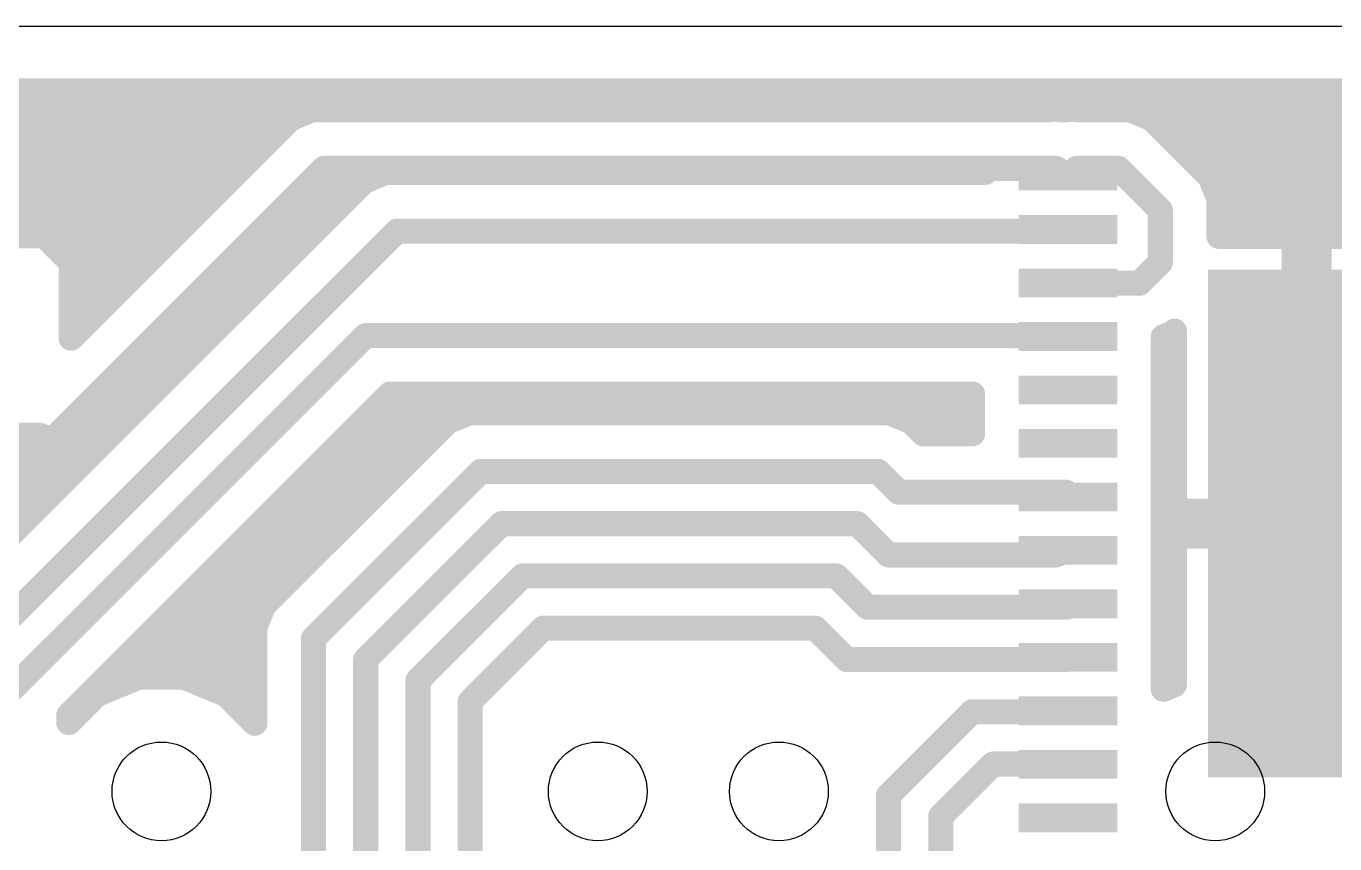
# Model space of a CAD drawing. Extents: x 0 to 68, y -7.3 to 12.7.
# Drawn here: x 8.96 to 24.85, y 2.71 to 12.65 of the extents above; entities that cross this region are included whole.
import ezdxf

# ---------------------------------------------------------------- set-up
doc = ezdxf.new("R2010")
doc.units = 0
doc.layers.add('16', color=175, linetype='CONTINUOUS')
doc.layers.add('20', color=7, linetype='CONTINUOUS')

# ---------------------------------------------------------------- blocks, each defined once
blk = doc.blocks.new('RECT')
blk.add_solid([(-0.5, -0.5), (0.5, -0.5), (-0.5, 0.5), (0.5, 0.5)])

msp = doc.modelspace()

# ---------------------------------------------------------------- linework, layer by layer
at = {"layer": '16', "const_width": 0.3048}
for points in [[(0.7874, 11.8626), (49.657, 11.8626)], [(4.318, 11.684), (22.733, 11.684)], [(12.4315, 11.6332), (12.1701, 11.5249)], [(21.3829, 11.6332), (12.4315, 11.6332)], [(21.4427, 11.6468), (21.3829, 11.6332)], [(21.523, 11.6332), (21.4427, 11.6468)], [(21.5995, 11.6332), (21.523, 11.6332)], [(21.6222, 11.6409), (21.5995, 11.6332)], [(21.7402, 11.6332), (21.6222, 11.6409)], [(22.3665, 11.6332), (21.7402, 11.6332)], [(22.6279, 11.5249), (22.3665, 11.6332)], [(22.733, 11.684), (24.003, 10.414)], [(0.7874, 11.5824), (12.3089, 11.5824)], [(12.1701, 11.5249), (9.5028, 8.8576)], [(22.4891, 11.5824), (48.9448, 11.5824)], [(22.8279, 11.3249), (22.6279, 11.5249)], [(23.3359, 10.8169), (22.8279, 11.3249)], [(0.7874, 11.2776), (11.9228, 11.2776)], [(22.8752, 11.2776), (26.5099, 11.2776)], [(0.7874, 10.9728), (11.618, 10.9728)], [(9.144, 7.493), (12.573, 10.922)], [(9.271, 7.62), (12.573, 10.922)], [(12.573, 10.922), (20.6046, 10.922)], [(12.573, 10.922), (21.463, 10.922)], [(13.3205, 10.8712), (13.0591, 10.7629)], [(20.6046, 10.8712), (13.3205, 10.8712)], [(20.6046, 10.922), (20.6046, 10.8712)], [(21.463, 10.922), (21.611, 10.829)], [(21.717, 10.922), (21.611, 10.829)], [(21.717, 10.922), (22.225, 10.922)], [(22.225, 10.922), (22.733, 10.414)], [(23.18, 10.9728), (26.4046, 10.9728)], [(23.4442, 10.5555), (23.3359, 10.8169)], [(7.5644, 10.668), (11.3132, 10.668)], [(13.0591, 10.7629), (7.7251, 5.4289)], [(12.319, 10.668), (12.9642, 10.668)], [(23.3976, 10.668), (26.3347, 10.668)], [(23.4442, 10.0954), (23.4442, 10.5555)], [(7.9146, 10.3632), (11.0084, 10.3632)], [(12.0142, 10.3632), (12.6594, 10.3632)], [(22.733, 10.414), (22.733, 9.779)], [(23.4442, 10.3632), (26.2522, 10.3632)], [(24.003, 10.414), (26.289, 10.414)], [(8.128, 4.826), (13.462, 10.16)], [(9.1755, 10.1028), (8.175, 10.1028)], [(9.5028, 9.7755), (9.1755, 10.1028)], [(9.2199, 10.0584), (10.7036, 10.0584)], [(11.7094, 10.0584), (12.3546, 10.0584)], [(13.462, 10.16), (21.59, 10.16)], [(21.59, 10.16), (21.611, 10.179)], [(24.3586, 10.0954), (23.4442, 10.0954)], [(24.3586, 6.7564), (24.3586, 10.0954)], [(24.3586, 10.0584), (24.6634, 10.0584)], [(25.7645, 10.0954), (24.6634, 10.0954)], [(24.6634, 10.0954), (24.6634, 6.7564)], [(9.5028, 8.8576), (9.5028, 9.7755)], [(9.5028, 9.7536), (10.3988, 9.7536)], [(11.4046, 9.7536), (12.0498, 9.7536)], [(22.733, 9.779), (22.479, 9.525)], [(24.3586, 9.7536), (24.6634, 9.7536)], [(9.5028, 9.4488), (10.094, 9.4488)], [(11.0998, 9.4488), (11.745, 9.4488)], [(21.717, 9.525), (21.611, 9.529)], [(22.479, 9.525), (21.717, 9.525)], [(24.3586, 9.4488), (24.6634, 9.4488)], [(9.5028, 9.144), (9.7892, 9.144)], [(10.795, 9.144), (11.4402, 9.144)], [(24.3586, 9.144), (24.6634, 9.144)], [(22.7698, 8.8757), (22.8819, 8.9221)], [(22.8819, 8.9221), (22.9046, 8.9448)], [(22.9046, 8.9448), (22.9046, 6.7564)], [(8.763, 4.572), (13.081, 8.89)], [(10.4902, 8.8392), (11.1354, 8.8392)], [(13.081, 8.89), (20.828, 8.89)], [(20.828, 8.89), (21.611, 8.879)], [(21.336, 8.89), (21.611, 8.879)], [(22.7698, 4.5907), (22.7698, 8.8757)], [(22.7698, 8.8392), (22.9046, 8.8392)], [(24.3586, 8.8392), (24.6634, 8.8392)], [(10.1854, 8.5344), (10.8306, 8.5344)], [(22.7698, 8.5344), (22.9046, 8.5344)], [(24.3586, 8.5344), (24.6634, 8.5344)], [(9.4742, 4.2774), (13.3756, 8.1788)], [(9.8806, 8.2296), (10.5258, 8.2296)], [(13.3756, 8.1788), (20.4522, 8.1788)], [(20.4522, 8.1788), (20.4522, 7.6962)], [(22.7698, 8.2296), (22.9046, 8.2296)], [(24.3586, 8.2296), (24.6634, 8.2296)], [(9.5758, 7.9248), (10.221, 7.9248)], [(14.0751, 7.8419), (12.0431, 5.8099)], [(13.1216, 7.9248), (14.2752, 7.9248)], [(13.462, 7.874), (13.462, 7.62)], [(14.3365, 7.9502), (14.0751, 7.8419)], [(19.4455, 7.9502), (14.3365, 7.9502)], [(19.7069, 7.8419), (19.4455, 7.9502)], [(19.5068, 7.9248), (20.4522, 7.9248)], [(19.8526, 7.6962), (19.7069, 7.8419)], [(22.7698, 7.9248), (22.9046, 7.9248)], [(24.3586, 7.9248), (24.6634, 7.9248)], [(7.4045, 7.6772), (9.1223, 7.6772)], [(9.1223, 7.6772), (9.271, 7.62)], [(20.4522, 7.6962), (19.8526, 7.6962)], [(5.2832, 7.62), (9.271, 7.62)], [(6.985, 7.493), (9.144, 7.493)], [(9.271, 7.62), (9.9162, 7.62)], [(12.8168, 7.62), (13.8532, 7.62)], [(22.7698, 7.62), (22.9046, 7.62)], [(24.3586, 7.62), (24.6634, 7.62)], [(5.2832, 7.3152), (9.6114, 7.3152)], [(12.446, 5.207), (14.478, 7.239)], [(12.512, 7.3152), (13.5484, 7.3152)], [(14.478, 7.239), (19.304, 7.239)], [(19.304, 7.239), (19.558, 6.985)], [(22.7698, 7.3152), (22.9046, 7.3152)], [(24.3586, 7.3152), (24.6634, 7.3152)], [(5.2832, 7.0104), (9.3066, 7.0104)], [(12.2072, 7.0104), (13.2436, 7.0104)], [(22.7698, 7.0104), (22.9046, 7.0104)], [(24.3586, 7.0104), (24.6634, 7.0104)], [(19.558, 6.985), (21.59, 6.985)], [(21.59, 6.985), (21.611, 6.929)], [(5.2832, 6.7056), (9.0018, 6.7056)], [(11.9024, 6.7056), (12.9388, 6.7056)], [(22.7698, 6.7056), (24.3586, 6.7056)], [(22.9046, 6.7564), (24.3586, 6.7564)], [(24.3586, 6.7564), (24.3586, 6.4516)], [(24.6634, 6.7564), (24.3586, 6.7564)], [(24.6634, 6.4516), (24.6634, 6.7564)], [(24.6634, 6.7564), (26.1174, 6.7564)], [(24.6634, 6.7056), (26.2522, 6.7056)], [(13.081, 4.953), (14.732, 6.604)], [(14.732, 6.604), (19.05, 6.604)], [(19.05, 6.604), (19.431, 6.223)], [(11.5976, 6.4008), (12.634, 6.4008)], [(22.7698, 6.4008), (22.9046, 6.4008)], [(24.3586, 6.4516), (22.9046, 6.4516)], [(22.9046, 6.4516), (22.9046, 4.6465)], [(26.1174, 6.4516), (24.6634, 6.4516)], [(19.431, 6.223), (21.463, 6.223)], [(21.463, 6.223), (21.611, 6.279)], [(11.2928, 6.096), (12.3292, 6.096)], [(22.7698, 6.096), (22.9046, 6.096)], [(13.716, 4.699), (14.986, 5.969)], [(14.986, 5.969), (18.796, 5.969)], [(18.796, 5.969), (19.177, 5.588)], [(10.988, 5.7912), (12.0244, 5.7912)], [(12.0431, 5.8099), (11.8431, 5.6099)], [(22.7698, 5.7912), (22.9046, 5.7912)], [(11.8431, 5.6099), (11.7348, 5.3485)], [(19.177, 5.588), (21.59, 5.588)], [(21.59, 5.588), (21.611, 5.629)], [(10.6832, 5.4864), (11.7919, 5.4864)], [(22.7698, 5.4864), (22.9046, 5.4864)], [(11.7348, 5.3485), (11.7348, 4.1773)], [(14.351, 4.445), (15.24, 5.334)], [(15.24, 5.334), (18.542, 5.334)], [(18.542, 5.334), (18.923, 4.953)], [(10.3784, 5.1816), (11.7348, 5.1816)], [(12.446, 1.397), (12.446, 5.207)], [(22.7698, 5.1816), (22.9046, 5.1816)], [(13.081, -0.508), (13.081, 4.953)], [(18.923, 4.953), (21.59, 4.953)], [(21.59, 4.953), (21.611, 4.979)], [(10.0736, 4.8768), (11.7348, 4.8768)], [(22.7698, 4.8768), (22.9046, 4.8768)], [(10.324, 4.7374), (9.8141, 4.5262)], [(10.876, 4.7374), (10.324, 4.7374)], [(11.3859, 4.5262), (10.876, 4.7374)], [(13.716, 1.778), (13.716, 4.699)], [(22.9046, 4.6465), (22.7698, 4.5907)], [(9.8141, 4.5262), (9.4742, 4.1863)], [(9.7688, 4.572), (9.9247, 4.572)], [(11.2753, 4.572), (11.7348, 4.572)], [(11.7348, 4.1773), (11.3859, 4.5262)], [(14.351, 2.413), (14.351, 4.445)], [(19.431, 3.302), (20.447, 4.318)], [(20.447, 4.318), (21.59, 4.318)], [(21.59, 4.318), (21.611, 4.329)], [(9.4742, 4.1863), (9.4742, 4.2774)], [(9.4742, 4.2672), (9.5551, 4.2672)], [(11.6449, 4.2672), (11.7348, 4.2672)], [(20.066, 3.048), (20.701, 3.683)], [(20.701, 3.683), (21.59, 3.683)], [(21.59, 3.683), (21.611, 3.679)], [(19.431, -1.143), (19.431, 3.302)], [(20.066, 1.778), (20.066, 3.048)]]:
    msp.add_lwpolyline(points, dxfattribs=at)
at = {"layer": '16', "const_width": 0.1524}
for points in [[(12.4315, 11.7094, 1), (12.4315, 11.557)], [(12.4607, 11.5628, 1), (12.4024, 11.7036)], [(21.3659, 11.7075, 1), (21.3998, 11.5589)], [(21.4554, 11.722, 1), (21.4299, 11.5717)], [(21.3829, 11.557, 1), (21.3829, 11.7094)], [(21.4596, 11.5726, 1), (21.4257, 11.7211)], [(21.523, 11.7094, 1), (21.523, 11.557)], [(21.5102, 11.5581, 1), (21.5358, 11.7083)], [(21.575, 11.7053, 1), (21.624, 11.561)], [(21.6272, 11.7169, 1), (21.6172, 11.5649)], [(21.6467, 11.5688, 1), (21.5977, 11.7131)], [(21.5995, 11.557, 1), (21.5995, 11.7094)], [(21.7402, 11.7094, 1), (21.7402, 11.557)], [(21.7352, 11.5572, 1), (21.7452, 11.7092)], [(22.3956, 11.7036, 1), (22.3373, 11.5628)], [(22.3665, 11.557, 1), (22.3665, 11.7094)], [(22.7869, 11.7379, 1), (22.6791, 11.6301)], [(22.733, 11.6078, 1), (22.733, 11.7602)], [(12.141, 11.5953, 1), (12.1993, 11.4545)], [(12.224, 11.471, 1), (12.1163, 11.5788)], [(12.3089, 11.5062, 1), (12.3089, 11.6586)], [(22.4891, 11.6586, 1), (22.4891, 11.5062)], [(22.6817, 11.5788, 1), (22.574, 11.471)], [(22.5987, 11.4545, 1), (22.657, 11.5953)], [(22.8818, 11.3787, 1), (22.774, 11.271)], [(22.774, 11.271, 1), (22.8818, 11.3787)], [(11.9228, 11.2014, 1), (11.9228, 11.3538)], [(22.8752, 11.3538, 1), (22.8752, 11.2014)], [(11.618, 10.8966, 1), (11.618, 11.049)], [(12.573, 10.9982, 1), (12.573, 10.8458)], [(12.573, 10.9982, 1), (12.573, 10.8458)], [(12.6269, 10.8681, 1), (12.5191, 10.9759)], [(12.6269, 10.8681, 1), (12.5191, 10.9759)], [(13.3205, 10.9474, 1), (13.3205, 10.795)], [(13.3497, 10.8008, 1), (13.2914, 10.9416)], [(20.6808, 10.922, 1), (20.5284, 10.922)], [(20.6046, 10.8458, 1), (20.6046, 10.9982)], [(20.6046, 10.795, 1), (20.6046, 10.9474)], [(21.5035, 10.9865, 1), (21.4225, 10.8575)], [(21.463, 10.8458, 1), (21.463, 10.9982)], [(21.5705, 10.7645, 1), (21.6515, 10.8935)], [(21.717, 10.9982, 1), (21.717, 10.8458)], [(21.7673, 10.8647, 1), (21.6667, 10.9793)], [(22.2789, 10.9759, 1), (22.1711, 10.8681)], [(22.225, 10.8458, 1), (22.225, 10.9982)], [(23.18, 11.049, 1), (23.18, 10.8966)], [(23.4063, 10.846, 1), (23.2655, 10.7877)], [(11.3132, 10.5918, 1), (11.3132, 10.7442)], [(12.319, 10.7442, 1), (12.319, 10.5918)], [(12.9642, 10.5918, 1), (12.9642, 10.7442)], [(13.03, 10.8333, 1), (13.0883, 10.6925)], [(13.113, 10.709, 1), (13.0053, 10.8168)], [(20.5284, 10.8712, 1), (20.6808, 10.8712)], [(21.5607, 10.8863, 1), (21.6613, 10.7717)], [(23.282, 10.763, 1), (23.3898, 10.8707)], [(23.3976, 10.7442, 1), (23.3976, 10.5918)], [(23.5204, 10.5555, 1), (23.368, 10.5555)], [(23.3738, 10.5263, 1), (23.5146, 10.5846)], [(11.0084, 10.287, 1), (11.0084, 10.4394)], [(12.0142, 10.4394, 1), (12.0142, 10.287)], [(12.6594, 10.287, 1), (12.6594, 10.4394)], [(22.8092, 10.414, 1), (22.6568, 10.414)], [(22.6791, 10.3601, 1), (22.7869, 10.4679)], [(23.4442, 10.4394, 1), (23.4442, 10.287)], [(24.003, 10.4902, 1), (24.003, 10.3378)], [(23.9491, 10.3601, 1), (24.0569, 10.4679)], [(9.2293, 10.1567, 1), (9.1216, 10.0489)], [(9.2199, 10.1346, 1), (9.2199, 9.9822)], [(9.1755, 10.0266, 1), (9.1755, 10.179)], [(10.7036, 9.9822, 1), (10.7036, 10.1346)], [(11.7094, 10.1346, 1), (11.7094, 9.9822)], [(12.3546, 9.9822, 1), (12.3546, 10.1346)], [(13.462, 10.2362, 1), (13.462, 10.0838)], [(13.5159, 10.1061, 1), (13.4081, 10.2139)], [(21.5389, 10.2165, 1), (21.6411, 10.1035)], [(21.6621, 10.1225, 1), (21.5599, 10.2355)], [(21.59, 10.0838, 1), (21.59, 10.2362)], [(23.4442, 10.1716, 1), (23.4442, 10.0192)], [(24.4348, 10.0954, 1), (24.2824, 10.0954)], [(24.3586, 10.1346, 1), (24.3586, 9.9822)], [(24.3586, 10.0192, 1), (24.3586, 10.1716)], [(24.6634, 10.1716, 1), (24.6634, 10.0192)], [(24.7396, 10.0954, 1), (24.5872, 10.0954)], [(24.6634, 9.9822, 1), (24.6634, 10.1346)], [(23.368, 10.0954, 1), (23.5204, 10.0954)], [(9.579, 9.7755, 1), (9.4266, 9.7755)], [(9.5028, 9.8298, 1), (9.5028, 9.6774)], [(9.4489, 9.7216, 1), (9.5567, 9.8293)], [(10.3988, 9.6774, 1), (10.3988, 9.8298)], [(11.4046, 9.8298, 1), (11.4046, 9.6774)], [(12.0498, 9.6774, 1), (12.0498, 9.8298)], [(22.6568, 9.779, 1), (22.8092, 9.779)], [(22.7869, 9.7251, 1), (22.6791, 9.8329)], [(24.3586, 9.8298, 1), (24.3586, 9.6774)], [(24.6634, 9.6774, 1), (24.6634, 9.8298)], [(9.5028, 9.525, 1), (9.5028, 9.3726)], [(10.094, 9.3726, 1), (10.094, 9.525)], [(11.0998, 9.525, 1), (11.0998, 9.3726)], [(11.745, 9.3726, 1), (11.745, 9.525)], [(21.6139, 9.6051, 1), (21.6081, 9.4529)], [(21.717, 9.6012, 1), (21.717, 9.4488)], [(21.7141, 9.4489, 1), (21.7199, 9.6011)], [(22.4251, 9.5789, 1), (22.5329, 9.4711)], [(22.479, 9.4488, 1), (22.479, 9.6012)], [(24.3586, 9.525, 1), (24.3586, 9.3726)], [(24.6634, 9.3726, 1), (24.6634, 9.525)], [(9.5028, 9.2202, 1), (9.5028, 9.0678)], [(9.7892, 9.0678, 1), (9.7892, 9.2202)], [(10.795, 9.2202, 1), (10.795, 9.0678)], [(11.4402, 9.0678, 1), (11.4402, 9.2202)], [(24.3586, 9.2202, 1), (24.3586, 9.0678)], [(24.6634, 9.0678, 1), (24.6634, 9.2202)], [(22.9808, 8.9448, 1), (22.8284, 8.9448)], [(22.9585, 8.8909, 1), (22.8507, 8.9987)], [(22.911, 8.8517, 1), (22.8527, 8.9925)], [(9.4489, 8.9115, 1), (9.5567, 8.8037)], [(9.4266, 8.8576, 1), (9.579, 8.8576)], [(10.4902, 8.9154, 1), (10.4902, 8.763)], [(11.1354, 8.763, 1), (11.1354, 8.9154)], [(13.081, 8.9662, 1), (13.081, 8.8138)], [(13.1349, 8.8361, 1), (13.0271, 8.9439)], [(20.8291, 8.9662, 1), (20.8269, 8.8138)], [(20.828, 8.8138, 1), (20.828, 8.9662)], [(21.339, 8.9661, 1), (21.333, 8.8139)], [(21.608, 8.8029, 1), (21.614, 8.9551)], [(21.6099, 8.8028, 1), (21.6121, 8.9552)], [(22.846, 8.8757, 1), (22.6936, 8.8757)], [(22.7406, 8.9461, 1), (22.799, 8.8053)], [(22.7698, 8.9154, 1), (22.7698, 8.763)], [(22.828, 8.9759, 1), (22.9357, 8.8682)], [(22.9046, 8.763, 1), (22.9046, 8.9154)], [(24.3586, 8.9154, 1), (24.3586, 8.763)], [(24.6634, 8.763, 1), (24.6634, 8.9154)], [(10.1854, 8.6106, 1), (10.1854, 8.4582)], [(10.8306, 8.4582, 1), (10.8306, 8.6106)], [(22.7698, 8.6106, 1), (22.7698, 8.4582)], [(22.9046, 8.4582, 1), (22.9046, 8.6106)], [(24.3586, 8.6106, 1), (24.3586, 8.4582)], [(24.6634, 8.4582, 1), (24.6634, 8.6106)], [(9.8806, 8.3058, 1), (9.8806, 8.1534)], [(10.5258, 8.1534, 1), (10.5258, 8.3058)], [(13.3756, 8.255, 1), (13.3756, 8.1026)], [(13.4295, 8.1249, 1), (13.3217, 8.2327)], [(20.5284, 8.1788, 1), (20.376, 8.1788)], [(20.4522, 8.1026, 1), (20.4522, 8.255)], [(22.7698, 8.3058, 1), (22.7698, 8.1534)], [(22.9046, 8.1534, 1), (22.9046, 8.3058)], [(24.3586, 8.3058, 1), (24.3586, 8.1534)], [(24.6634, 8.1534, 1), (24.6634, 8.3058)], [(9.5758, 8.001, 1), (9.5758, 7.8486)], [(10.221, 7.8486, 1), (10.221, 8.001)], [(13.1216, 8.001, 1), (13.1216, 7.8486)], [(13.5382, 7.874, 1), (13.3858, 7.874)], [(14.046, 7.9123, 1), (14.1043, 7.7715)], [(14.129, 7.788, 1), (14.0213, 7.8958)], [(14.3365, 8.0264, 1), (14.3365, 7.874)], [(14.2752, 7.8486, 1), (14.2752, 8.001)], [(14.3657, 7.8798, 1), (14.3074, 8.0206)], [(19.4746, 8.0206, 1), (19.4163, 7.8798)], [(19.5068, 8.001, 1), (19.5068, 7.8486)], [(19.4455, 7.874, 1), (19.4455, 8.0264)], [(19.7607, 7.8958, 1), (19.653, 7.788)], [(19.6777, 7.7715, 1), (19.736, 7.9123)], [(20.4522, 7.8486, 1), (20.4522, 8.001)], [(22.7698, 8.001, 1), (22.7698, 7.8486)], [(22.9046, 7.8486, 1), (22.9046, 8.001)], [(24.3586, 8.001, 1), (24.3586, 7.8486)], [(24.6634, 7.8486, 1), (24.6634, 8.001)], [(9.1496, 7.7483, 1), (9.0949, 7.6061)], [(9.1223, 7.601, 1), (9.1223, 7.7534)], [(19.8526, 7.7724, 1), (19.8526, 7.62)], [(19.7987, 7.6423, 1), (19.9065, 7.7501)], [(20.4522, 7.62, 1), (20.4522, 7.7724)], [(9.144, 7.4168, 1), (9.144, 7.5692)], [(9.271, 7.6962, 1), (9.271, 7.5438)], [(9.2171, 7.6739, 1), (9.3249, 7.5661)], [(9.2436, 7.5489, 1), (9.2984, 7.6911)], [(9.271, 7.5438, 1), (9.271, 7.6962)], [(9.9162, 7.5438, 1), (9.9162, 7.6962)], [(12.8168, 7.6962, 1), (12.8168, 7.5438)], [(13.3858, 7.62, 1), (13.5382, 7.62)], [(13.8532, 7.5438, 1), (13.8532, 7.6962)], [(20.376, 7.6962, 1), (20.5284, 7.6962)], [(22.7698, 7.6962, 1), (22.7698, 7.5438)], [(22.9046, 7.5438, 1), (22.9046, 7.6962)], [(24.3586, 7.6962, 1), (24.3586, 7.5438)], [(24.6634, 7.5438, 1), (24.6634, 7.6962)], [(9.0901, 7.5469, 1), (9.1979, 7.4391)], [(9.6114, 7.239, 1), (9.6114, 7.3914)], [(12.512, 7.3914, 1), (12.512, 7.239)], [(13.5484, 7.239, 1), (13.5484, 7.3914)], [(14.478, 7.3152, 1), (14.478, 7.1628)], [(14.5319, 7.1851, 1), (14.4241, 7.2929)], [(19.3579, 7.2929, 1), (19.2501, 7.1851)], [(19.304, 7.1628, 1), (19.304, 7.3152)], [(22.7698, 7.3914, 1), (22.7698, 7.239)], [(22.9046, 7.239, 1), (22.9046, 7.3914)], [(24.3586, 7.3914, 1), (24.3586, 7.239)], [(24.6634, 7.239, 1), (24.6634, 7.3914)], [(9.3066, 6.9342, 1), (9.3066, 7.0866)], [(12.2072, 7.0866, 1), (12.2072, 6.9342)], [(13.2436, 6.9342, 1), (13.2436, 7.0866)], [(22.7698, 7.0866, 1), (22.7698, 6.9342)], [(22.9046, 6.9342, 1), (22.9046, 7.0866)], [(24.3586, 7.0866, 1), (24.3586, 6.9342)], [(24.6634, 6.9342, 1), (24.6634, 7.0866)], [(19.558, 7.0612, 1), (19.558, 6.9088)], [(19.5041, 6.9311, 1), (19.6119, 7.0389)], [(21.6613, 7.0118, 1), (21.5187, 6.9582)], [(21.5397, 6.9022, 1), (21.6823, 6.9558)], [(21.59, 6.9088, 1), (21.59, 7.0612)], [(9.0018, 6.6294, 1), (9.0018, 6.7818)], [(11.9024, 6.7818, 1), (11.9024, 6.6294)], [(12.9388, 6.6294, 1), (12.9388, 6.7818)], [(22.7698, 6.7818, 1), (22.7698, 6.6294)], [(22.9046, 6.8326, 1), (22.9046, 6.6802)], [(24.4348, 6.7564, 1), (24.2824, 6.7564)], [(24.3586, 6.8326, 1), (24.3586, 6.6802)], [(24.3586, 6.6802, 1), (24.3586, 6.8326)], [(24.3586, 6.6294, 1), (24.3586, 6.7818)], [(24.7396, 6.7564, 1), (24.5872, 6.7564)], [(24.6634, 6.8326, 1), (24.6634, 6.6802)], [(24.6634, 6.7818, 1), (24.6634, 6.6294)], [(24.6634, 6.6802, 1), (24.6634, 6.8326)], [(14.732, 6.6802, 1), (14.732, 6.5278)], [(14.7859, 6.5501, 1), (14.6781, 6.6579)], [(19.1039, 6.6579, 1), (18.9961, 6.5501)], [(19.05, 6.5278, 1), (19.05, 6.6802)], [(22.8284, 6.7564, 1), (22.9808, 6.7564)], [(24.2824, 6.7564, 1), (24.4348, 6.7564)], [(24.5872, 6.7564, 1), (24.7396, 6.7564)], [(11.5976, 6.477, 1), (11.5976, 6.3246)], [(12.634, 6.3246, 1), (12.634, 6.477)], [(22.7698, 6.477, 1), (22.7698, 6.3246)], [(22.9046, 6.5278, 1), (22.9046, 6.3754)], [(22.9808, 6.4516, 1), (22.8284, 6.4516)], [(22.9046, 6.3246, 1), (22.9046, 6.477)], [(24.2824, 6.4516, 1), (24.4348, 6.4516)], [(24.3586, 6.3754, 1), (24.3586, 6.5278)], [(24.6634, 6.5278, 1), (24.6634, 6.3754)], [(24.5872, 6.4516, 1), (24.7396, 6.4516)], [(19.431, 6.2992, 1), (19.431, 6.1468)], [(21.436, 6.2943, 1), (21.49, 6.1517)], [(21.463, 6.1468, 1), (21.463, 6.2992)], [(21.638, 6.2077, 1), (21.584, 6.3503)], [(11.2928, 6.1722, 1), (11.2928, 6.0198)], [(12.3292, 6.0198, 1), (12.3292, 6.1722)], [(19.3771, 6.1691, 1), (19.4849, 6.2769)], [(22.7698, 6.1722, 1), (22.7698, 6.0198)], [(22.9046, 6.0198, 1), (22.9046, 6.1722)], [(14.986, 6.0452, 1), (14.986, 5.8928)], [(15.0399, 5.9151, 1), (14.9321, 6.0229)], [(18.8499, 6.0229, 1), (18.7421, 5.9151)], [(18.796, 5.8928, 1), (18.796, 6.0452)], [(10.988, 5.8674, 1), (10.988, 5.715)], [(11.9893, 5.8638, 1), (12.097, 5.756)], [(12.097, 5.756, 1), (11.9893, 5.8638)], [(12.0244, 5.715, 1), (12.0244, 5.8674)], [(22.7698, 5.8674, 1), (22.7698, 5.715)], [(22.9046, 5.715, 1), (22.9046, 5.8674)], [(11.7892, 5.6637, 1), (11.897, 5.556)], [(11.9135, 5.5807, 1), (11.7727, 5.639)], [(19.177, 5.6642, 1), (19.177, 5.5118)], [(21.6788, 5.5943, 1), (21.5432, 5.6637)], [(21.59, 5.5118, 1), (21.59, 5.6642)], [(10.6832, 5.5626, 1), (10.6832, 5.4102)], [(11.7919, 5.4102, 1), (11.7919, 5.5626)], [(19.1231, 5.5341, 1), (19.2309, 5.6419)], [(21.5222, 5.6227, 1), (21.6578, 5.5533)], [(22.7698, 5.5626, 1), (22.7698, 5.4102)], [(22.9046, 5.4102, 1), (22.9046, 5.5626)], [(11.811, 5.3485, 1), (11.6586, 5.3485)], [(11.6644, 5.3776, 1), (11.8052, 5.3193)], [(15.24, 5.4102, 1), (15.24, 5.2578)], [(15.2939, 5.2801, 1), (15.1861, 5.3879)], [(18.5959, 5.3879, 1), (18.4881, 5.2801)], [(18.542, 5.2578, 1), (18.542, 5.4102)], [(10.3784, 5.2578, 1), (10.3784, 5.1054)], [(11.7348, 5.1054, 1), (11.7348, 5.2578)], [(12.5222, 5.207, 1), (12.3698, 5.207)], [(12.3921, 5.2609, 1), (12.4999, 5.1531)], [(22.7698, 5.2578, 1), (22.7698, 5.1054)], [(22.9046, 5.1054, 1), (22.9046, 5.2578)], [(13.1572, 4.953, 1), (13.0048, 4.953)], [(18.923, 5.0292, 1), (18.923, 4.8768)], [(21.6703, 4.9311, 1), (21.5517, 5.0269)], [(21.59, 4.8768, 1), (21.59, 5.0292)], [(10.0736, 4.953, 1), (10.0736, 4.8006)], [(11.7348, 4.8006, 1), (11.7348, 4.953)], [(13.0271, 5.0069, 1), (13.1349, 4.8991)], [(18.8691, 4.8991, 1), (18.9769, 5.0069)], [(21.5307, 5.0009, 1), (21.6493, 4.9051)], [(22.7698, 4.953, 1), (22.7698, 4.8006)], [(22.9046, 4.8006, 1), (22.9046, 4.953)], [(10.324, 4.8136, 1), (10.324, 4.6612)], [(10.3532, 4.667, 1), (10.2949, 4.8078)], [(10.9051, 4.8078, 1), (10.8468, 4.667)], [(10.876, 4.6612, 1), (10.876, 4.8136)], [(13.7922, 4.699, 1), (13.6398, 4.699)], [(13.6621, 4.7529, 1), (13.7699, 4.6451)], [(22.9338, 4.5761, 1), (22.8754, 4.7169)], [(9.7688, 4.6482, 1), (9.7688, 4.4958)], [(9.7849, 4.5966, 1), (9.8433, 4.4558)], [(9.868, 4.4723, 1), (9.7602, 4.5801)], [(9.9247, 4.4958, 1), (9.9247, 4.6482)], [(11.2753, 4.6482, 1), (11.2753, 4.4958)], [(11.4398, 4.5801, 1), (11.332, 4.4723)], [(11.3567, 4.4558, 1), (11.4151, 4.5966)], [(11.7348, 4.4958, 1), (11.7348, 4.6482)], [(22.7406, 4.6611, 1), (22.799, 4.5203)], [(22.6936, 4.5907, 1), (22.846, 4.5907)], [(22.8284, 4.6465, 1), (22.9808, 4.6465)], [(14.4272, 4.445, 1), (14.2748, 4.445)], [(14.2971, 4.4989, 1), (14.4049, 4.3911)], [(20.447, 4.3942, 1), (20.447, 4.2418)], [(20.5009, 4.2641, 1), (20.3931, 4.3719)], [(21.5546, 4.3855, 1), (21.6254, 4.2505)], [(21.6464, 4.2615, 1), (21.5756, 4.3965)], [(21.59, 4.2418, 1), (21.59, 4.3942)], [(9.5504, 4.2774, 1), (9.398, 4.2774)], [(9.4742, 4.3434, 1), (9.4742, 4.191)], [(9.4203, 4.3313, 1), (9.5281, 4.2235)], [(9.4203, 4.2402, 1), (9.5281, 4.1324)], [(9.5551, 4.191, 1), (9.5551, 4.3434)], [(11.6449, 4.3434, 1), (11.6449, 4.191)], [(11.6809, 4.1234, 1), (11.7887, 4.2312)], [(11.7348, 4.191, 1), (11.7348, 4.3434)], [(9.398, 4.1863, 1), (9.5504, 4.1863)], [(11.6586, 4.1773, 1), (11.811, 4.1773)], [(20.701, 3.7592, 1), (20.701, 3.6068)], [(20.7549, 3.6291, 1), (20.6471, 3.7369)], [(21.6043, 3.7579, 1), (21.5757, 3.6081)], [(21.59, 3.6068, 1), (21.59, 3.7592)], [(21.5967, 3.6041, 1), (21.6253, 3.7539)], [(19.5072, 3.302, 1), (19.3548, 3.302)], [(19.3771, 3.3559, 1), (19.4849, 3.2481)], [(20.1422, 3.048, 1), (19.9898, 3.048)], [(20.0121, 3.1019, 1), (20.1199, 2.9941)]]:
    msp.add_lwpolyline(points, format="xyb", dxfattribs=at)
at = {"layer": '20'}
msp.add_line((0, 12.65), (68, 12.65), dxfattribs=at)
for centre in [(10.6, 3.35), (15.9, 3.35), (18.1, 3.35), (23.4, 3.35)]:
    msp.add_circle(centre, 0.6, dxfattribs=at)

# ---------------------------------------------------------------- block references
at = {"layer": '16', "rotation": 270}
for p, xscale, yscale in [((21.611, 10.829), 0.35, 1.2), ((21.611, 10.179), 0.35, 1.2), ((21.611, 9.529), 0.35, 1.2), ((24.511, 6.604), 6.17, 2.4), ((21.611, 8.879), 0.35, 1.2), ((21.611, 8.229), 0.35, 1.2), ((21.611, 7.579), 0.35, 1.2), ((21.611, 6.929), 0.35, 1.2), ((21.611, 6.279), 0.35, 1.2), ((21.611, 5.629), 0.35, 1.2), ((21.611, 4.979), 0.35, 1.2), ((21.611, 4.329), 0.35, 1.2), ((21.611, 3.679), 0.35, 1.2), ((21.611, 3.029), 0.35, 1.2)]:
    msp.add_blockref('RECT', p, dxfattribs=dict(at, xscale=xscale, yscale=yscale))

doc.saveas('drawing.dxf')
